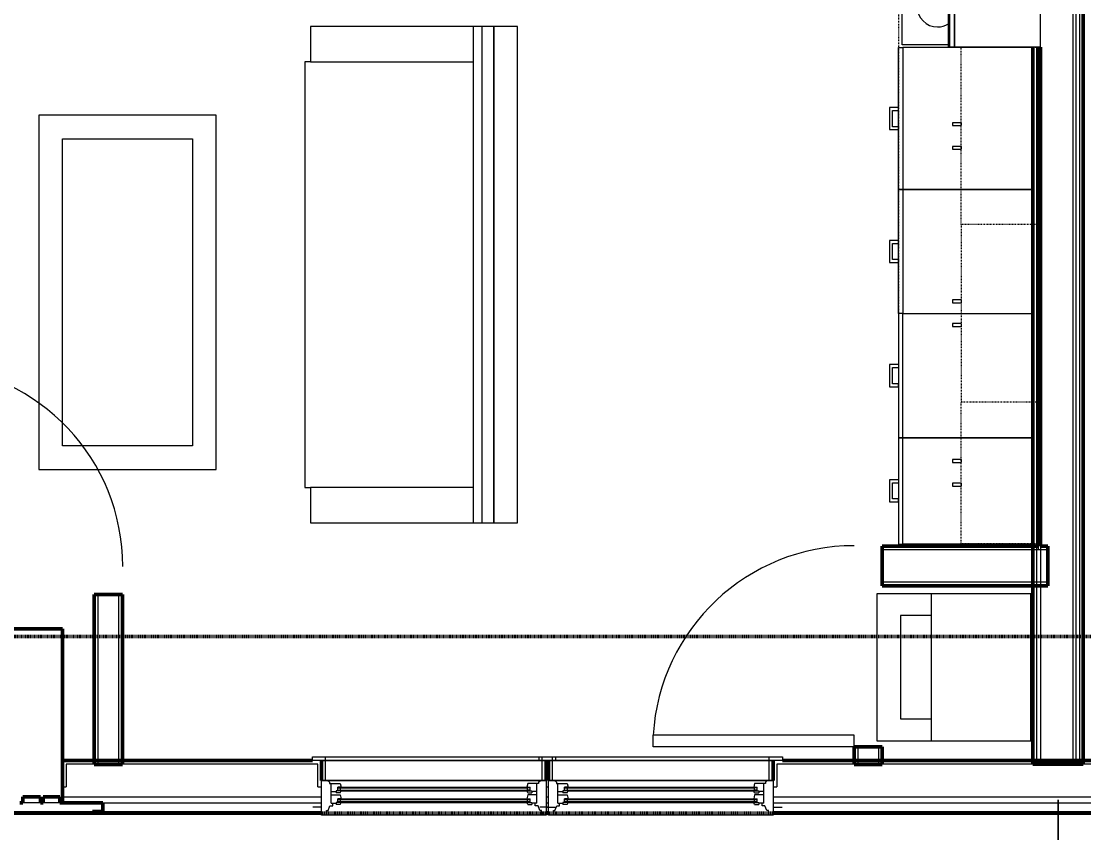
# Model space of a CAD drawing. Header units: inches. Extents: x -4217 to -1814, y 9706 to 12425.
# Drawn here: x -3111 to -2931.2, y 9976.9 to 10114.2 of the extents above; entities that cross this region are included whole.
import ezdxf

# ---------------------------------------------------------------- set-up
doc = ezdxf.new("R2010")
doc.units = ezdxf.units.IN
doc.header["$MEASUREMENT"] = 0
doc.linetypes.add('Dash', pattern=[0.25, 0.125, -0.125])
doc.linetypes.add('Dash 1_16_', pattern=[0.125, 0.0625, -0.0625])
for name, color, linetype, lineweight in [('A-ANNO-DIMS', 211, 'Continuous', 9), ('A-ANNO-DIMS-96', 211, 'Continuous', 9), ('A-DOOR-1', 7, 'Continuous', 9), ('A-DOOR-2', 50, 'Continuous', 20), ('A-GENM-2', 7, 'Continuous', 9), ('A-GENM-3', 250, 'Continuous', 50), ('A-GLAZ-2', 250, 'Continuous', 50), ('A-GLAZ-3', 7, 'Continuous', 9), ('A-GLAZ-4', 50, 'Continuous', 20), ('A-WALL', 113, 'Continuous', 13), ('A-WALL-3', 250, 'Continuous', 50), ('A-WALL-4', 10, 'Continuous', 13), ('C-PROP-LINE-2', 91, 'Dash 1_16_', 50), ('I-FURN', 30, 'Continuous', 9), ('I-FURN-1', 7, 'Continuous', 9), ('I-WALL-3', 2, 'Continuous', 50), ('P-SANR-FIXT-2', 7, 'Continuous', 9), ('Q-CASE-3', 7, 'Continuous', 9), ('Q-CASE-4', 7, 'Dash', 9), ('Q-CASE-HDLN-1', 7, 'Dash', 9), ('Q-SPCQ-1', 7, 'Continuous', 9)]:
    doc.layers.add(name, color=color, linetype=linetype, lineweight=lineweight)
doc.styles.add('Century Gothic', font='ufonts.com_century-gothic.ttf', dxfattribs={"height": 9})
doc.dimstyles.new('OD__1_8__Tol__', dxfattribs={"dimscale": 12, "dimtxt": 9.397514, "dimasz": 1, "dimexe": 0.75, "dimexo": 0.5, "dimgap": 0.125, "dimtad": 1, "dimdec": 3, "dimrnd": 0.125, "dimzin": 3, "dimdsep": 46, "dimlunit": 4, "dimtxsty": 'Century Gothic', "dimblk1": 'OBLIQUE', "dimblk2": 'OBLIQUE', "dimsah": 1, "dimcen": 0.09, "dimdle": 0.75, "dimazin": 0, "dimtfac": 1, "dimtdec": 4, "dimtix": 1, "dimtmove": 0, "dimatfit": 3, "dimfxl": 1, "dimtvp": 1, "dimtfill": 1, "dimfrac": 2, "dimtolj": 1, "dimtzin": 0, "dimarcsym": 2})

# ---------------------------------------------------------------- blocks, each defined once
blk = doc.blocks.new('DIMBLOCK16-FLOOR PLAN - 2ND FLOOR')
at = {"layer": 'A-ANNO-DIMS-96'}
for p, q in [((-3338.72, 9982.44), (-3338.72, 9817.41)), ((-3338.72, 9826.41), (-3338.72, 9982.44)), ((-2935.52, 9982.44), (-2935.52, 9817.41)), ((-2935.52, 9826.41), (-2935.52, 9982.44)), ((-3338.72, 9826.41), (-2935.52, 9826.41))]:
    blk.add_line(p, q, dxfattribs=at)
at = {"layer": 'A-ANNO-DIMS-96', "lineweight": 50}
for p, q in [((-3338.72, 9826.41), (-3332.72, 9832.41)), ((-2935.52, 9826.41), (-2929.52, 9832.41)), ((-3338.72, 9826.41), (-3344.72, 9820.41)), ((-2935.52, 9826.41), (-2941.52, 9820.41))]:
    blk.add_line(p, q, dxfattribs=at)
at = {"layer": 'A-ANNO-DIMS-96', "color": 0, "insert": (-3167.85, 9839.44), "char_height": 9, "width": 73.7481, "attachment_point": 1, "line_spacing_factor": 0.984502, "style": 'Century Gothic', "bg_fill": 3, "box_fill_scale": 1.25, "bg_fill_color": 256, "bg_fill_true_color": 13158600, "bg_fill_transparency": 0}
blk.add_mtext('33\' - 7 1/4"', dxfattribs=at)
blk = doc.blocks.new('_Oblique')
at = {"color": 0, "linetype": 'ByBlock', "lineweight": -2}
blk.add_line((-0.5, -0.5), (0.5, 0.5), dxfattribs=at)
blk = doc.blocks.new('DIMBLOCK17-FLOOR PLAN - 2ND FLOOR')
at = {"layer": 'A-ANNO-DIMS-96'}
for p, q in [((-2935.52, 9982.44), (-2935.52, 9817.41)), ((-2935.52, 9826.41), (-2935.52, 9982.44)), ((-2070.67, 9978.63), (-2070.67, 9817.41)), ((-2070.67, 9826.41), (-2070.67, 9978.63)), ((-2935.52, 9826.41), (-2061.67, 9826.41))]:
    blk.add_line(p, q, dxfattribs=at)
at = {"layer": 'A-ANNO-DIMS-96', "lineweight": 50}
for p, q in [((-2935.52, 9826.41), (-2929.52, 9832.41)), ((-2070.67, 9826.41), (-2064.67, 9832.41)), ((-2935.52, 9826.41), (-2941.52, 9820.41)), ((-2070.67, 9826.41), (-2076.67, 9820.41))]:
    blk.add_line(p, q, dxfattribs=at)
at = {"layer": 'A-ANNO-DIMS-96', "color": 0, "insert": (-2533.83, 9839.44), "char_height": 9, "width": 73.7481, "attachment_point": 1, "line_spacing_factor": 0.984502, "style": 'Century Gothic', "bg_fill": 3, "box_fill_scale": 1.25, "bg_fill_color": 256, "bg_fill_true_color": 13158600, "bg_fill_transparency": 0}
blk.add_mtext('72\' - 0 7/8"', dxfattribs=at)

msp = doc.modelspace()

# ---------------------------------------------------------------- linework, layer by layer
at = {"layer": 'A-DOOR-1'}
for centre, start, end in [((-3127.84796, 10021.9274), 0, 86.634313), ((-2970.02514, 9991.37231), 90, 176.634313)]:
    msp.add_arc(centre, 34.06659, start, end, dxfattribs=at)
at = {"layer": 'A-DOOR-2'}
for p, q in [((-2970.02514, 9993.37231), (-3004.03297, 9993.37231)), ((-3004.03297, 9991.37231), (-3004.03297, 9993.37231)), ((-2970.02514, 9991.37231), (-2970.02514, 9993.37231)), ((-2970.02514, 9991.37231), (-3004.03297, 9991.37231))]:
    msp.add_line(p, q, dxfattribs=at)
at = {"layer": 'A-GENM-3'}
msp.add_line((-3103.98624, 10011.3769), (-3131.86124, 10011.3769), dxfattribs=at)
at = {"layer": 'A-GLAZ-3'}
for p, q in [((-3061.69796, 9989.6894), (-3020.54952, 9989.6894)), ((-3023.29796, 9989.6894), (-2982.14952, 9989.6894))]:
    msp.add_line(p, q, dxfattribs=at)
at = {"layer": 'A-WALL'}
for p, q in [((-2933.02374, 10374.0394), (-2933.02374, 9988.4394)), ((-2932.52374, 10333.5917), (-2932.52374, 9988.4394)), ((-2931.89874, 10333.592), (-2931.89874, 9988.4394)), ((-2939.14874, 10109.77162), (-2939.14874, 9988.4394)), ((-2938.52374, 10109.77162), (-2938.52374, 9988.4394))]:
    msp.add_line(p, q, dxfattribs=at)
at = {"layer": 'A-WALL-3'}
for p, q in [((-2938.89874, 10109.77162), (-2938.89874, 10025.37231)), ((-2938.52374, 10025.37231), (-2938.52374, 10109.77162)), ((-2938.89874, 10025.37231), (-2965.27514, 10025.37231)), ((-2965.27514, 10025.37231), (-2965.27514, 10018.62231)), ((-2937.27374, 10025.37231), (-2938.52374, 10025.37231)), ((-2937.27374, 10018.62231), (-2937.27374, 10025.37231)), ((-3093.84796, 10017.1774), (-3098.59796, 10017.1774)), ((-2965.27514, 10018.62231), (-2937.27374, 10018.62231)), ((-2965.27514, 9991.37231), (-2970.02514, 9991.37231))]:
    msp.add_line(p, q, dxfattribs=at)
at = {"layer": 'A-WALL-4'}
for p, q in [((-2938.89874, 10024.74731), (-2965.27514, 10024.74731)), ((-2938.89874, 10025.37231), (-2938.89874, 10024.74731)), ((-2938.52374, 10024.74731), (-2938.89874, 10024.74731)), ((-2938.52374, 10024.74731), (-2938.89874, 10024.74731)), ((-2938.52374, 10025.37231), (-2938.52374, 10024.74731)), ((-2937.27374, 10024.74731), (-2938.52374, 10024.74731)), ((-2937.27374, 10019.24731), (-2965.27514, 10019.24731))]:
    msp.add_line(p, q, dxfattribs=at)
at = {"layer": 'C-PROP-LINE-2'}
msp.add_line((-2099.26202, 10010.0894), (-3832.16202, 10010.0894), dxfattribs=at)
at = {"layer": 'I-FURN'}
for p, q in [((-3034.49874, 10113.31), (-3061.99874, 10113.31)), ((-3061.99874, 10113.31), (-3061.99874, 10107.31)), ((-3030.99874, 10113.31), (-3034.49874, 10113.31)), ((-3034.49874, 10113.31), (-3034.49874, 10029.31)), ((-3032.99874, 10113.31), (-3032.99874, 10029.31)), ((-3030.99874, 10113.31), (-3030.99874, 10029.31)), ((-3030.99874, 10029.31), (-3030.99874, 10113.31)), ((-3061.99874, 10107.31), (-3062.99874, 10107.31)), ((-3062.99874, 10107.31), (-3062.99874, 10035.31)), ((-3061.99874, 10107.31), (-3034.49874, 10107.31)), ((-3062.99874, 10035.31), (-3061.99874, 10035.31)), ((-3034.49874, 10035.31), (-3061.99874, 10035.31)), ((-3061.99874, 10035.31), (-3061.99874, 10029.31)), ((-3061.99874, 10029.31), (-3034.49874, 10029.31)), ((-3034.49874, 10029.31), (-3030.99874, 10029.31))]:
    msp.add_line(p, q, dxfattribs=at)
at = {"layer": 'I-FURN-1'}
for p, q in [((-3026.99874, 10113.31), (-3030.99874, 10113.31)), ((-3026.99874, 10029.31), (-3026.99874, 10113.31)), ((-3107.99874, 10098.31), (-3107.99874, 10038.31)), ((-3077.99874, 10098.31), (-3107.99874, 10098.31)), ((-3077.99874, 10038.31), (-3077.99874, 10098.31)), ((-3103.99874, 10094.31), (-3081.99874, 10094.31)), ((-3103.99874, 10042.31), (-3103.99874, 10094.31)), ((-3081.99874, 10094.31), (-3081.99874, 10042.31)), ((-3081.99874, 10042.31), (-3103.99874, 10042.31)), ((-3107.99874, 10038.31), (-3077.99874, 10038.31)), ((-3030.99874, 10029.31), (-3026.99874, 10029.31))]:
    msp.add_line(p, q, dxfattribs=at)
at = {"layer": 'I-WALL-3'}
for p, q in [((-2931.27374, 9988.4394), (-2931.27374, 10333.59229)), ((-2939.77374, 10109.77162), (-2939.77374, 9988.4394)), ((-2939.77374, 9988.4394), (-2931.27374, 9988.4394))]:
    msp.add_line(p, q, dxfattribs=at)
at = {"layer": 'P-SANR-FIXT-2'}
for p, q in [((-2966.11264, 10017.37231), (-2940.11264, 10017.37231)), ((-2966.11264, 9992.37231), (-2966.11264, 10017.37231)), ((-2957.01889, 10017.37231), (-2957.01889, 9992.37231)), ((-2940.11264, 9992.37231), (-2940.11264, 10017.37231)), ((-2962.20639, 10013.62231), (-2962.20639, 9996.12231)), ((-2957.01889, 10013.62231), (-2962.20639, 10013.62231)), ((-2962.20639, 9996.12231), (-2957.01889, 9996.12231)), ((-2940.11264, 9992.37231), (-2966.11264, 9992.37231))]:
    msp.add_line(p, q, dxfattribs=at)
at = {"layer": 'Q-CASE-3'}
for p, q in [((-2954.12308, 10139.65351), (-2954.12308, 10109.77162)), ((-2953.91744, 10139.65351), (-2953.91744, 10109.77162)), ((-2953.13004, 10139.65351), (-2953.13004, 10109.77162)), ((-2953.01193, 10109.77162), (-2953.01193, 10139.65351)), ((-2938.52374, 10109.77162), (-2938.52374, 10139.65351)), ((-2962.52374, 10109.71601), (-2961.77374, 10109.71601)), ((-2962.52374, 10085.71601), (-2962.52374, 10109.71601)), ((-2939.77374, 10109.71601), (-2961.77374, 10109.71601)), ((-2961.77374, 10109.71601), (-2961.77374, 10085.71601)), ((-2953.91744, 10109.77162), (-2954.12308, 10109.77162)), ((-2953.13004, 10109.77162), (-2953.91744, 10109.77162)), ((-2938.52374, 10109.77162), (-2953.01193, 10109.77162)), ((-2962.52374, 10099.59101), (-2964.02374, 10099.59101)), ((-2964.02374, 10099.59101), (-2964.02374, 10095.84101)), ((-2963.52436, 10096.34038), (-2963.52436, 10099.09163)), ((-2963.52436, 10099.09163), (-2962.52374, 10099.09163)), ((-2962.52374, 10099.09163), (-2962.52374, 10099.59101)), ((-2962.52374, 10096.34038), (-2963.52436, 10096.34038)), ((-2962.52374, 10096.34038), (-2962.52374, 10095.84101)), ((-2953.39799, 10097.01006), (-2953.39799, 10096.52162)), ((-2951.89874, 10097.01006), (-2953.39799, 10097.01006)), ((-2953.39799, 10096.52162), (-2951.89874, 10096.52162)), ((-2951.89874, 10097.01006), (-2951.89874, 10096.52162)), ((-2964.02374, 10095.84101), (-2962.52374, 10095.84101)), ((-2953.39799, 10093.01006), (-2953.39799, 10092.52162)), ((-2951.89874, 10093.01006), (-2953.39799, 10093.01006)), ((-2951.89874, 10093.01006), (-2951.89874, 10092.52162)), ((-2953.39799, 10092.52162), (-2951.89874, 10092.52162)), ((-2961.77374, 10085.71601), (-2962.52374, 10085.71601)), ((-2962.52374, 10085.71601), (-2961.77374, 10085.71601)), ((-2962.52374, 10064.71601), (-2962.52374, 10085.71601)), ((-2961.77374, 10085.71601), (-2939.77374, 10085.71601)), ((-2939.77374, 10085.71601), (-2961.77374, 10085.71601)), ((-2961.77374, 10085.71601), (-2961.77374, 10064.71601)), ((-2962.52374, 10077.09101), (-2964.02374, 10077.09101)), ((-2964.02374, 10077.09101), (-2964.02374, 10073.34101)), ((-2963.52436, 10073.84038), (-2963.52436, 10076.59163)), ((-2963.52436, 10076.59163), (-2962.52374, 10076.59163)), ((-2962.52374, 10076.59163), (-2962.52374, 10077.09101)), ((-2964.02374, 10073.34101), (-2962.52374, 10073.34101)), ((-2962.52374, 10073.84038), (-2963.52436, 10073.84038)), ((-2962.52374, 10073.84038), (-2962.52374, 10073.34101)), ((-2951.89874, 10067.02162), (-2953.39799, 10067.02162)), ((-2953.39799, 10067.02162), (-2953.39799, 10066.53317)), ((-2953.39799, 10066.53317), (-2951.89874, 10066.53317)), ((-2951.89874, 10067.02162), (-2951.89874, 10066.53317)), ((-2961.77374, 10064.71601), (-2962.52374, 10064.71601)), ((-2962.52374, 10064.71601), (-2962.52374, 10043.71601)), ((-2961.77374, 10064.71601), (-2962.52374, 10064.71601)), ((-2961.77374, 10064.71601), (-2939.77374, 10064.71601)), ((-2961.77374, 10043.71601), (-2961.77374, 10064.71601)), ((-2961.77374, 10064.71601), (-2939.77374, 10064.71601)), ((-2951.89874, 10063.02162), (-2953.39799, 10063.02162)), ((-2953.39799, 10063.02162), (-2953.39799, 10062.53317)), ((-2953.39799, 10062.53317), (-2951.89874, 10062.53317)), ((-2951.89874, 10063.02162), (-2951.89874, 10062.53317)), ((-2962.52374, 10056.09101), (-2964.02374, 10056.09101)), ((-2964.02374, 10056.09101), (-2964.02374, 10052.34101)), ((-2963.52436, 10055.59163), (-2962.52374, 10055.59163)), ((-2963.52436, 10052.84038), (-2963.52436, 10055.59163)), ((-2962.52374, 10056.09101), (-2962.52374, 10055.59163)), ((-2964.02374, 10052.34101), (-2962.52374, 10052.34101)), ((-2962.52374, 10052.84038), (-2963.52436, 10052.84038)), ((-2962.52374, 10052.34101), (-2962.52374, 10052.84038)), ((-2962.52374, 10043.71601), (-2961.77374, 10043.71601)), ((-2962.52374, 10043.71601), (-2962.52374, 10025.71601)), ((-2961.77374, 10043.71601), (-2962.52374, 10043.71601)), ((-2939.77374, 10043.71601), (-2961.77374, 10043.71601)), ((-2961.77374, 10025.71601), (-2961.77374, 10043.71601)), ((-2961.77374, 10043.71601), (-2939.77374, 10043.71601)), ((-2953.39799, 10040.01006), (-2953.39799, 10039.52162)), ((-2951.89874, 10040.01006), (-2953.39799, 10040.01006)), ((-2953.39799, 10039.52162), (-2951.89874, 10039.52162)), ((-2951.89874, 10040.01006), (-2951.89874, 10039.52162)), ((-2962.52374, 10036.59101), (-2964.02374, 10036.59101)), ((-2964.02374, 10036.59101), (-2964.02374, 10032.84101)), ((-2963.52436, 10036.09163), (-2962.52374, 10036.09163)), ((-2963.52436, 10033.34038), (-2963.52436, 10036.09163)), ((-2962.52374, 10036.59101), (-2962.52374, 10036.09163)), ((-2953.39799, 10036.01006), (-2953.39799, 10035.52162)), ((-2951.89874, 10036.01006), (-2953.39799, 10036.01006)), ((-2953.39799, 10035.52162), (-2951.89874, 10035.52162)), ((-2951.89874, 10036.01006), (-2951.89874, 10035.52162)), ((-2962.52374, 10033.34038), (-2963.52436, 10033.34038)), ((-2962.52374, 10032.84101), (-2962.52374, 10033.34038)), ((-2964.02374, 10032.84101), (-2962.52374, 10032.84101)), ((-2962.52374, 10025.71601), (-2961.77374, 10025.71601)), ((-2939.77374, 10025.71601), (-2961.77374, 10025.71601))]:
    msp.add_line(p, q, dxfattribs=at)
at = {"layer": 'Q-CASE-4'}
for p, q in [((-2951.89874, 10109.77162), (-2938.89874, 10109.77162)), ((-2951.89874, 10079.77162), (-2951.89874, 10109.77162)), ((-2938.89874, 10109.77162), (-2938.89874, 10079.77162)), ((-2938.89874, 10079.77162), (-2951.89874, 10079.77162)), ((-2938.89874, 10079.77162), (-2951.89874, 10079.77162)), ((-2951.89874, 10079.77162), (-2951.89874, 10049.77162)), ((-2938.89874, 10049.77162), (-2938.89874, 10079.77162)), ((-2951.89874, 10049.77162), (-2938.89874, 10049.77162)), ((-2951.89874, 10049.77162), (-2938.89874, 10049.77162)), ((-2951.89874, 10025.77162), (-2951.89874, 10049.77162)), ((-2938.89874, 10049.77162), (-2938.89874, 10025.77162)), ((-2938.89874, 10025.77162), (-2951.89874, 10025.77162))]:
    msp.add_line(p, q, dxfattribs=at)
at = {"layer": 'Q-CASE-HDLN-1'}
msp.add_line((-2962.52374, 10155.71601), (-2962.52374, 10025.37231), dxfattribs=at)
at = {"layer": 'Q-SPCQ-1'}
for p, q in [((-2961.89874, 10110.21601), (-2961.89874, 10140.21601)), ((-2954.12287, 10110.21601), (-2961.89874, 10110.21601)), ((-2953.01193, 10110.21601), (-2953.13004, 10110.21601))]:
    msp.add_line(p, q, dxfattribs=at)
for start, end in [(90, 270), (270, 301.1815112)]:
    msp.add_arc((-2955.89874, 10116.71601), 3.5, start, end, dxfattribs=at)

# ---------------------------------------------------------------- next in the draw order: dimensions: what is measured, and where the dimension line sits
at = {"layer": 'A-ANNO-DIMS'}
dim = msp.add_linear_dim(base=(-2935.52374, 9826.40632), p1=(-3338.72374, 9988.4394), p2=(-2935.52374, 9988.4394), dimstyle='OD__1_8__Tol__', override={"dimpost": '<>', "dimfxl": 403.2}, dxfattribs=at)
dim.commit()
dim.dimension.update_dxf_attribs({"geometry": 'DIMBLOCK16-FLOOR PLAN - 2ND FLOOR', "text_midpoint": (-3137.12374, 9833.13133)})

# ---------------------------------------------------------------- next in the draw order: linework, layer by layer
at = {"layer": 'A-GENM-2'}
for p, q in [((-3107.72061, 9981.9394), (-3110.70499, 9981.9394)), ((-3104.42374, 9981.9394), (-3107.22061, 9981.9394))]:
    msp.add_line(p, q, dxfattribs=at)
at = {"layer": 'A-GENM-3'}
for p, q in [((-3103.98624, 9981.9394), (-3103.98624, 10011.3769)), ((-3110.70499, 9981.9394), (-3110.70499, 9982.9394)), ((-3110.70499, 9982.9394), (-3107.72061, 9982.9394)), ((-3107.72061, 9982.9394), (-3107.72061, 9981.9394)), ((-3107.22061, 9981.9394), (-3107.22061, 9982.9394)), ((-3107.22061, 9982.9394), (-3104.42374, 9982.9394)), ((-3104.42374, 9982.9394), (-3104.42374, 9981.9394)), ((-3111.20499, 9981.9394), (-3110.70499, 9981.9394)), ((-3107.72061, 9981.9394), (-3107.22061, 9981.9394)), ((-3104.42374, 9981.9394), (-3103.98624, 9981.9394))]:
    msp.add_line(p, q, dxfattribs=at)
at = {"layer": 'A-GLAZ-2'}
for p, q in [((-3098.91202, 9980.2519), (-3136.93546, 9980.2519)), ((-3136.93546, 9980.1894), (-3098.91202, 9980.1894))]:
    msp.add_line(p, q, dxfattribs=at)
at = {"layer": 'A-GLAZ-3'}
for p, q in [((-3061.69796, 9989.0644), (-3061.69796, 9989.6894)), ((-3020.54952, 9989.0644), (-3061.69796, 9989.0644)), ((-3060.07296, 9989.0644), (-3022.17452, 9989.0644)), ((-3060.07296, 9985.6894), (-3060.07296, 9989.0644)), ((-3059.44796, 9989.0644), (-3059.44796, 9989.6894)), ((-3059.44796, 9985.6894), (-3059.44796, 9989.0644)), ((-3023.29796, 9989.0644), (-3023.29796, 9989.6894)), ((-2982.14952, 9989.0644), (-3023.29796, 9989.0644)), ((-3022.79952, 9989.0644), (-3022.79952, 9989.6894)), ((-3022.79952, 9985.6894), (-3022.79952, 9989.0644)), ((-3022.17452, 9989.0644), (-3022.17452, 9985.6894)), ((-3021.67296, 9989.0644), (-2983.77452, 9989.0644)), ((-3021.67296, 9985.6894), (-3021.67296, 9989.0644)), ((-3021.04796, 9989.0644), (-3021.04796, 9989.6894)), ((-3021.04796, 9985.6894), (-3021.04796, 9989.0644)), ((-3020.54952, 9989.6894), (-3020.54952, 9989.0644)), ((-2984.39952, 9989.0644), (-2984.39952, 9989.6894)), ((-2984.39952, 9985.6894), (-2984.39952, 9989.0644)), ((-2983.77452, 9989.0644), (-2983.77452, 9985.6894)), ((-2982.14952, 9989.6894), (-2982.14952, 9989.0644)), ((-3022.17452, 9985.6894), (-3060.07296, 9985.6894)), ((-2983.77452, 9985.6894), (-3021.67296, 9985.6894)), ((-3057.41671, 9984.4394), (-3056.82296, 9984.4394)), ((-3057.41671, 9984.0644), (-3056.82296, 9984.0644)), ((-3056.94796, 9984.0644), (-3056.94796, 9984.4394)), ((-3056.82296, 9984.5644), (-3025.42452, 9984.5644)), ((-3056.82296, 9984.4394), (-3025.42452, 9984.4394)), ((-3056.82296, 9984.0644), (-3025.42452, 9984.0644)), ((-3056.82296, 9983.9394), (-3025.42452, 9983.9394)), ((-3024.83077, 9984.4394), (-3025.42452, 9984.4394)), ((-3024.83077, 9984.0644), (-3025.42452, 9984.0644)), ((-3025.29952, 9984.0644), (-3025.29952, 9984.4394)), ((-3019.01671, 9984.4394), (-3018.42296, 9984.4394)), ((-3019.01671, 9984.0644), (-3018.42296, 9984.0644)), ((-3018.54796, 9984.0644), (-3018.54796, 9984.4394)), ((-3018.42296, 9984.5644), (-2987.02452, 9984.5644)), ((-3018.42296, 9984.4394), (-2987.02452, 9984.4394)), ((-3018.42296, 9984.0644), (-2987.02452, 9984.0644)), ((-3018.42296, 9983.9394), (-2987.02452, 9983.9394)), ((-2986.43077, 9984.4394), (-2987.02452, 9984.4394)), ((-2986.43077, 9984.0644), (-2987.02452, 9984.0644)), ((-2986.89952, 9984.0644), (-2986.89952, 9984.4394)), ((-3057.41671, 9982.5019), (-3056.82296, 9982.5019)), ((-3057.41671, 9982.1269), (-3056.82296, 9982.1269)), ((-3056.94796, 9982.1269), (-3056.94796, 9982.5019)), ((-3056.82296, 9982.6269), (-3025.42452, 9982.6269)), ((-3056.82296, 9982.5019), (-3025.42452, 9982.5019)), ((-3056.82296, 9982.1269), (-3025.42452, 9982.1269)), ((-3056.82296, 9982.0019), (-3025.42452, 9982.0019)), ((-3024.83077, 9982.5019), (-3025.42452, 9982.5019)), ((-3024.83077, 9982.1269), (-3025.42452, 9982.1269)), ((-3025.29952, 9982.1269), (-3025.29952, 9982.5019)), ((-3019.01671, 9982.5019), (-3018.42296, 9982.5019)), ((-3019.01671, 9982.1269), (-3018.42296, 9982.1269)), ((-3018.54796, 9982.1269), (-3018.54796, 9982.5019)), ((-3018.42296, 9982.6269), (-2987.02452, 9982.6269)), ((-3018.42296, 9982.5019), (-2987.02452, 9982.5019)), ((-3018.42296, 9982.1269), (-2987.02452, 9982.1269)), ((-3018.42296, 9982.0019), (-2987.02452, 9982.0019)), ((-2986.43077, 9982.5019), (-2987.02452, 9982.5019)), ((-2986.43077, 9982.1269), (-2987.02452, 9982.1269)), ((-2986.89952, 9982.1269), (-2986.89952, 9982.5019))]:
    msp.add_line(p, q, dxfattribs=at)
at = {"layer": 'A-GLAZ-4'}
for p, q in [((-3060.13546, 9985.6894), (-3022.11202, 9985.6894)), ((-3060.13546, 9979.8144), (-3060.13546, 9985.6894)), ((-3058.79171, 9985.40924), (-3059.12559, 9985.6894)), ((-3058.79171, 9985.40924), (-3058.79171, 9985.1894)), ((-3058.79171, 9985.1894), (-3056.97921, 9985.1894)), ((-3058.54171, 9981.8769), (-3058.54171, 9985.1894)), ((-3056.97921, 9985.1894), (-3056.82296, 9984.5644)), ((-3025.26827, 9985.1894), (-3025.42452, 9984.5644)), ((-3023.45577, 9985.1894), (-3025.26827, 9985.1894)), ((-3023.70577, 9981.8769), (-3023.70577, 9985.1894)), ((-3023.45577, 9985.40924), (-3023.12189, 9985.6894)), ((-3023.45577, 9985.40924), (-3023.45577, 9985.1894)), ((-3022.11202, 9985.6894), (-3022.11202, 9979.8144)), ((-3021.73546, 9985.6894), (-2983.71202, 9985.6894)), ((-3021.73546, 9979.8144), (-3021.73546, 9985.6894)), ((-3020.39171, 9985.40924), (-3020.72559, 9985.6894)), ((-3020.39171, 9985.40924), (-3020.39171, 9985.1894)), ((-3020.39171, 9985.1894), (-3018.57921, 9985.1894)), ((-3020.14171, 9981.8769), (-3020.14171, 9985.1894)), ((-3018.57921, 9985.1894), (-3018.42296, 9984.5644)), ((-2986.86827, 9985.1894), (-2987.02452, 9984.5644)), ((-2985.05577, 9985.1894), (-2986.86827, 9985.1894)), ((-2985.30577, 9981.8769), (-2985.30577, 9985.1894)), ((-2985.05577, 9985.40924), (-2984.72189, 9985.6894)), ((-2985.05577, 9985.40924), (-2985.05577, 9985.1894)), ((-2983.71202, 9985.6894), (-2983.71202, 9979.8144)), ((-3058.54171, 9983.8144), (-3057.69796, 9983.8144)), ((-3058.54171, 9983.2519), (-3056.97921, 9983.2519)), ((-3057.69796, 9983.9394), (-3057.69796, 9983.59565)), ((-3056.82608, 9983.9394), (-3057.69796, 9983.9394)), ((-3056.97921, 9983.59565), (-3057.69796, 9983.59565)), ((-3057.41671, 9983.9394), (-3057.41671, 9984.5644)), ((-3056.82296, 9984.5644), (-3057.41671, 9984.5644)), ((-3056.97921, 9983.59565), (-3056.82608, 9983.9394)), ((-3056.97921, 9983.2519), (-3056.82296, 9982.6269)), ((-3025.42452, 9984.5644), (-3024.83077, 9984.5644)), ((-3025.26827, 9983.2519), (-3025.42452, 9982.6269)), ((-3025.26827, 9983.59565), (-3025.42139, 9983.9394)), ((-3025.42139, 9983.9394), (-3024.54952, 9983.9394)), ((-3025.26827, 9983.59565), (-3024.54952, 9983.59565)), ((-3023.70577, 9983.2519), (-3025.26827, 9983.2519)), ((-3024.83077, 9983.9394), (-3024.83077, 9984.5644)), ((-3024.54952, 9983.9394), (-3024.54952, 9983.59565)), ((-3023.70577, 9983.8144), (-3024.54952, 9983.8144)), ((-3020.14171, 9983.8144), (-3019.29796, 9983.8144)), ((-3020.14171, 9983.2519), (-3018.57921, 9983.2519)), ((-3019.29796, 9983.9394), (-3019.29796, 9983.59565)), ((-3018.42608, 9983.9394), (-3019.29796, 9983.9394)), ((-3018.57921, 9983.59565), (-3019.29796, 9983.59565)), ((-3019.01671, 9983.9394), (-3019.01671, 9984.5644)), ((-3018.42296, 9984.5644), (-3019.01671, 9984.5644)), ((-3018.57921, 9983.59565), (-3018.42608, 9983.9394)), ((-3018.57921, 9983.2519), (-3018.42296, 9982.6269)), ((-2987.02452, 9984.5644), (-2986.43077, 9984.5644)), ((-2986.86827, 9983.2519), (-2987.02452, 9982.6269)), ((-2986.86827, 9983.59565), (-2987.02139, 9983.9394)), ((-2987.02139, 9983.9394), (-2986.14952, 9983.9394)), ((-2986.86827, 9983.59565), (-2986.14952, 9983.59565)), ((-2985.30577, 9983.2519), (-2986.86827, 9983.2519)), ((-2986.43077, 9983.9394), (-2986.43077, 9984.5644)), ((-2986.14952, 9983.9394), (-2986.14952, 9983.59565)), ((-2985.30577, 9983.8144), (-2986.14952, 9983.8144)), ((-3060.13546, 9981.1894), (-3061.63546, 9981.1894)), ((-3059.04827, 9980.6269), (-3058.72921, 9981.4394)), ((-3058.72921, 9981.4394), (-3058.26046, 9981.4394)), ((-3058.54171, 9981.8769), (-3057.69796, 9981.8769)), ((-3058.26046, 9981.4394), (-3058.26046, 9981.8769)), ((-3057.69796, 9982.0019), (-3057.69796, 9981.65815)), ((-3056.82608, 9982.0019), (-3057.69796, 9982.0019)), ((-3056.97921, 9981.65815), (-3057.69796, 9981.65815)), ((-3057.41671, 9982.0019), (-3057.41671, 9982.6269)), ((-3056.82296, 9982.6269), (-3057.41671, 9982.6269)), ((-3056.97921, 9981.65815), (-3056.82608, 9982.0019)), ((-3025.42452, 9982.6269), (-3024.83077, 9982.6269)), ((-3025.26827, 9981.65815), (-3025.42139, 9982.0019)), ((-3025.42139, 9982.0019), (-3024.54952, 9982.0019)), ((-3025.26827, 9981.65815), (-3024.54952, 9981.65815)), ((-3024.83077, 9982.0019), (-3024.83077, 9982.6269)), ((-3024.54952, 9982.0019), (-3024.54952, 9981.65815)), ((-3023.70577, 9981.8769), (-3024.54952, 9981.8769)), ((-3023.98702, 9981.4394), (-3023.98702, 9981.8769)), ((-3023.51827, 9981.4394), (-3023.98702, 9981.4394)), ((-3023.1992, 9980.6269), (-3023.51827, 9981.4394)), ((-3021.73546, 9981.1894), (-3023.23546, 9981.1894)), ((-3022.11202, 9981.1894), (-3020.61202, 9981.1894)), ((-3020.64827, 9980.6269), (-3020.32921, 9981.4394)), ((-3020.32921, 9981.4394), (-3019.86046, 9981.4394)), ((-3020.14171, 9981.8769), (-3019.29796, 9981.8769)), ((-3019.86046, 9981.4394), (-3019.86046, 9981.8769)), ((-3019.29796, 9982.0019), (-3019.29796, 9981.65815)), ((-3018.42608, 9982.0019), (-3019.29796, 9982.0019)), ((-3018.57921, 9981.65815), (-3019.29796, 9981.65815)), ((-3019.01671, 9982.0019), (-3019.01671, 9982.6269)), ((-3018.42296, 9982.6269), (-3019.01671, 9982.6269)), ((-3018.57921, 9981.65815), (-3018.42608, 9982.0019)), ((-2987.02452, 9982.6269), (-2986.43077, 9982.6269)), ((-2986.86827, 9981.65815), (-2987.02139, 9982.0019)), ((-2987.02139, 9982.0019), (-2986.14952, 9982.0019)), ((-2986.86827, 9981.65815), (-2986.14952, 9981.65815)), ((-2986.43077, 9982.0019), (-2986.43077, 9982.6269)), ((-2986.14952, 9982.0019), (-2986.14952, 9981.65815)), ((-2985.30577, 9981.8769), (-2986.14952, 9981.8769)), ((-2985.58702, 9981.4394), (-2985.58702, 9981.8769)), ((-2985.11827, 9981.4394), (-2985.58702, 9981.4394)), ((-2984.7992, 9980.6269), (-2985.11827, 9981.4394)), ((-2983.71202, 9981.1894), (-2982.21202, 9981.1894)), ((-3022.11202, 9979.8144), (-3060.13546, 9979.8144)), ((-3059.32296, 9980.6269), (-3059.04827, 9980.6269)), ((-3059.32296, 9979.8144), (-3059.32296, 9980.6269)), ((-3022.92452, 9980.6269), (-3023.1992, 9980.6269)), ((-3022.92452, 9979.8144), (-3022.92452, 9980.6269)), ((-2983.71202, 9979.8144), (-3021.73546, 9979.8144)), ((-3020.92296, 9980.6269), (-3020.64827, 9980.6269)), ((-3020.92296, 9979.8144), (-3020.92296, 9980.6269)), ((-2984.52452, 9980.6269), (-2984.7992, 9980.6269)), ((-2984.52452, 9979.8144), (-2984.52452, 9980.6269))]:
    msp.add_line(p, q, dxfattribs=at)
at = {"layer": 'A-WALL-3'}
for p, q in [((-3098.59796, 10017.1774), (-3098.59796, 9988.43481)), ((-3093.84796, 9988.43481), (-3093.84796, 10017.1774)), ((-2970.02514, 9991.37231), (-2970.02514, 9988.43481)), ((-2965.27514, 9988.43481), (-2965.27514, 9991.37231)), ((-3061.69796, 9989.0644), (-3103.98624, 9989.0644)), ((-3103.98624, 9989.0644), (-3103.98624, 9981.9394)), ((-3098.59796, 9988.43481), (-3093.84796, 9988.43481)), ((-3060.13546, 9985.6894), (-3060.13546, 9989.0644)), ((-3022.11202, 9989.0644), (-3022.11202, 9985.6894)), ((-3021.73546, 9985.6894), (-3021.73546, 9989.0644)), ((-2983.71202, 9989.0644), (-2983.71202, 9985.6894)), ((-2970.02514, 9988.43481), (-2965.27514, 9988.43481)), ((-3103.98624, 9981.9394), (-3097.16202, 9981.9394)), ((-3097.16202, 9981.9394), (-3097.16202, 9980.4394)), ((-3097.16202, 9980.4394), (-3098.91202, 9980.4394)), ((-3098.91202, 9980.4394), (-3098.91202, 9980.1894)), ((-3098.91202, 9980.1894), (-3060.13546, 9980.1894)), ((-3022.11202, 9980.1894), (-3021.73546, 9980.1894))]:
    msp.add_line(p, q, dxfattribs=at)
at = {"layer": 'A-WALL-4'}
for p, q in [((-3097.97296, 10017.1774), (-3097.97296, 9988.43481)), ((-3094.47296, 10017.1774), (-3094.47296, 9988.43481)), ((-2969.40014, 9991.37231), (-2969.40014, 9988.43481)), ((-2965.90014, 9991.37231), (-2965.90014, 9988.43481)), ((-3103.36124, 9988.4394), (-3103.36124, 9984.6269)), ((-3060.76046, 9988.4394), (-3103.36124, 9988.4394)), ((-3060.76046, 9984.6269), (-3060.76046, 9988.4394)), ((-2983.08702, 9988.4394), (-2983.08702, 9984.6269)), ((-3103.98624, 9984.6269), (-3103.36124, 9984.6269)), ((-3103.98624, 9982.9394), (-3060.13546, 9982.9394)), ((-3060.76046, 9984.6269), (-3060.13546, 9984.6269)), ((-3022.11202, 9984.6269), (-3021.73546, 9984.6269)), ((-3022.11202, 9982.9394), (-3021.73546, 9982.9394)), ((-2983.71202, 9984.6269), (-2983.08702, 9984.6269)), ((-3097.16202, 9981.9394), (-3060.13546, 9981.9394)), ((-3022.11202, 9981.9394), (-3021.73546, 9981.9394)), ((-3097.16202, 9980.4394), (-3060.13546, 9980.4394)), ((-3022.11202, 9980.4394), (-3021.73546, 9980.4394))]:
    msp.add_line(p, q, dxfattribs=at)

# ---------------------------------------------------------------- next in the draw order: dimensions: what is measured, and where the dimension line sits
at = {"layer": 'A-ANNO-DIMS'}
dim = msp.add_linear_dim(base=(-2070.67374, 9826.40632), p1=(-2935.52374, 9988.4394), p2=(-2070.67374, 9984.6269), dimstyle='OD__1_8__Tol__', override={"dimpost": '<>', "dimfxl": 864.858403}, dxfattribs=at)
dim.commit()
dim.dimension.update_dxf_attribs({"geometry": 'DIMBLOCK17-FLOOR PLAN - 2ND FLOOR', "text_midpoint": (-2503.09874, 9833.13133)})

# ---------------------------------------------------------------- next in the draw order: linework, layer by layer
at = {"layer": 'A-WALL-3'}
for p, q in [((-2908.09796, 9989.0644), (-2982.14952, 9989.0644)), ((-2983.71202, 9980.1894), (-2906.53546, 9980.1894))]:
    msp.add_line(p, q, dxfattribs=at)
at = {"layer": 'A-WALL-4'}
for p, q in [((-2907.16046, 9988.4394), (-2983.08702, 9988.4394)), ((-2983.71202, 9982.9394), (-2906.53546, 9982.9394)), ((-2983.71202, 9981.9394), (-2906.53546, 9981.9394)), ((-2983.71202, 9980.4394), (-2906.53546, 9980.4394))]:
    msp.add_line(p, q, dxfattribs=at)
at = {"layer": 'C-PROP-LINE-2'}
msp.add_line((-2636.92374, 9980.1894), (-3860.72374, 9980.1894), dxfattribs=at)

doc.saveas('drawing.dxf')
